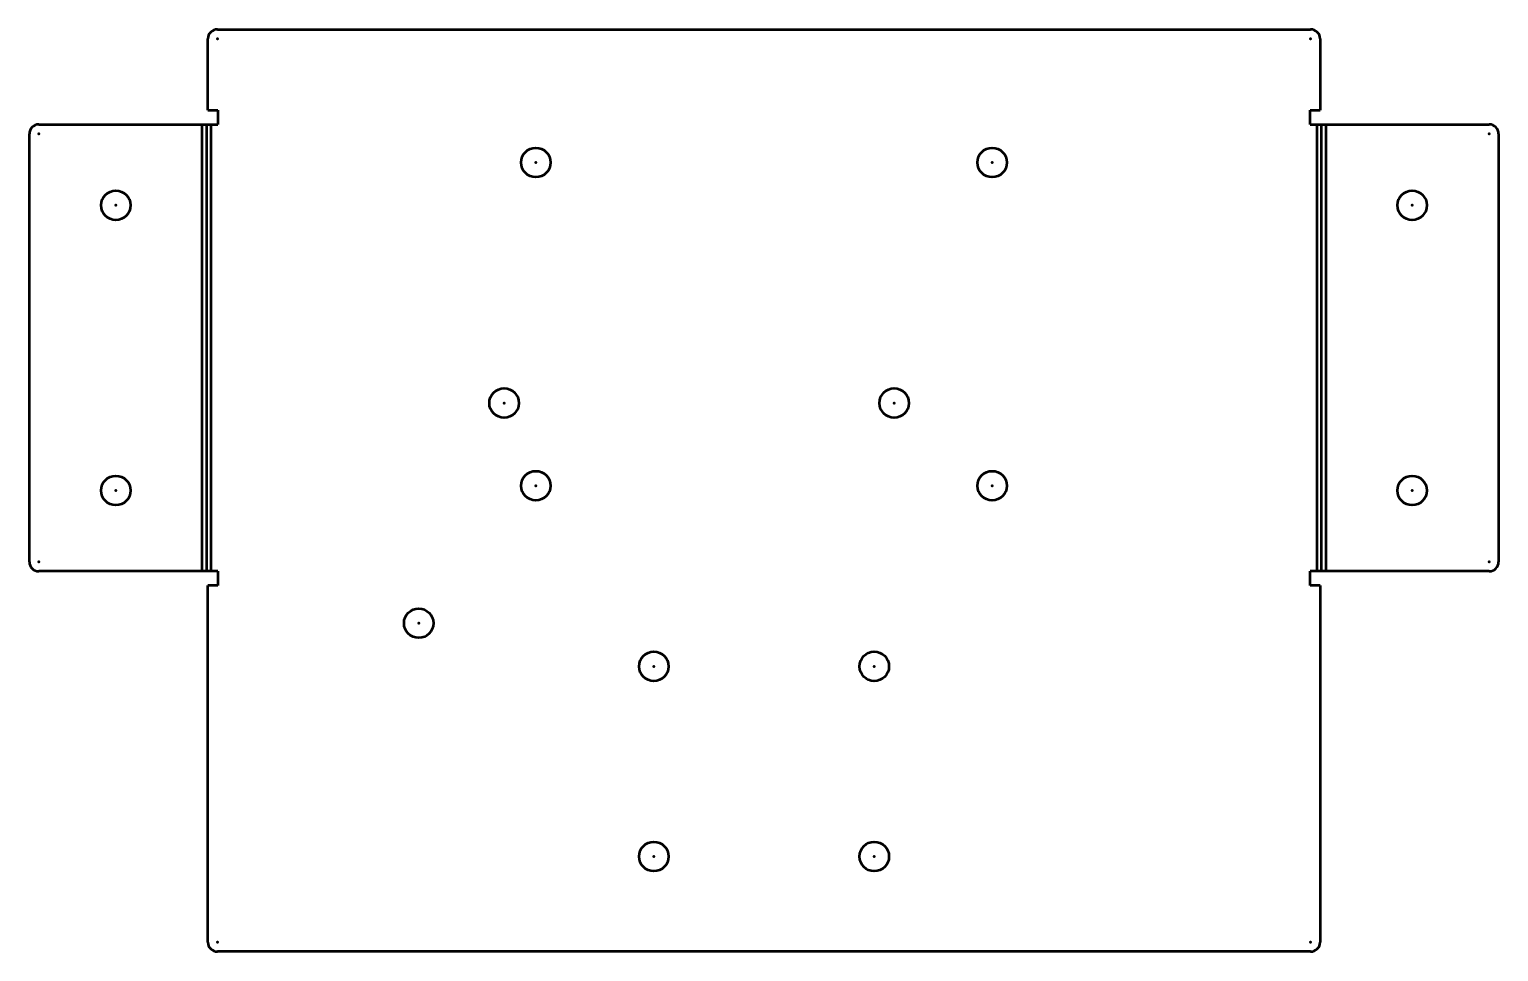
# Model space of a CAD drawing. Header units: millimetres. Extents: x -136 to 18, y -87 to 10.
import ezdxf

# ---------------------------------------------------------------- set-up
doc = ezdxf.new("R2010")
doc.units = ezdxf.units.MM
for name, color, linetype, lineweight in [('IV_ARC_CENTERS', 7, 'Continuous', 50), ('IV_BEND_DOWN', 7, 'Continuous', 50), ('IV_INTERIOR_PROFILES', 7, 'Continuous', 50), ('IV_OUTER_PROFILE', 7, 'Continuous', 50), ('IV_TANGENT', 7, 'Continuous', 50)]:
    doc.layers.add(name, color=color, linetype=linetype, lineweight=lineweight)

msp = doc.modelspace()

# ---------------------------------------------------------------- linework, layer by layer
at = {"layer": 'IV_ARC_CENTERS'}
for p in [(-116.59, 9), (-1.59, 9), (-135.37, -1), (17.19, -1), (-83.09, -4), (-35.09, -4), (-127.27, -8.5), (9.09, -8.5), (-86.43, -29.3), (-45.39, -29.3), (-127.27, -38.5), (-83.09, -38), (-35.09, -38), (9.09, -38.5), (-135.37, -46), (17.19, -46), (-95.41, -52.46), (-70.68, -57), (-47.49, -57), (-70.68, -77), (-47.49, -77), (-116.59, -86), (-1.59, -86)]:
    msp.add_point(p, dxfattribs=at)
at = {"layer": 'IV_BEND_DOWN'}
for p, q in [((-117.73, 0), (-117.73, -47)), ((-0.45, -47), (-0.45, 0))]:
    msp.add_line(p, q, dxfattribs=at)
at = {"layer": 'IV_INTERIOR_PROFILES'}
for centre in [(-83.09, -4), (-35.09, -4), (-127.27, -8.5), (9.09, -8.5), (-86.43, -29.3), (-45.39, -29.3), (-127.27, -38.5), (-83.09, -38), (-35.09, -38), (9.09, -38.5), (-95.41, -52.46), (-70.68, -57), (-47.49, -57), (-70.68, -77), (-47.49, -77)]:
    msp.add_circle(centre, 1.55, dxfattribs=at)
at = {"layer": 'IV_OUTER_PROFILE'}
for p, q in [((-116.59, 10), (-1.59, 10)), ((-117.59, 1.5), (-117.59, 9)), ((-0.59, 9), (-0.59, 1.5)), ((-135.37, 0), (-116.53, 0)), ((-117.59, 1.5), (-116.53, 1.5)), ((-116.53, 1.5), (-116.53, 0)), ((-1.65, 0), (-1.65, 1.5)), ((-1.65, 1.5), (-0.59, 1.5)), ((-1.65, 0), (17.19, 0)), ((-136.37, -46), (-136.37, -1)), ((18.19, -1), (18.19, -46)), ((-116.53, -47), (-135.37, -47)), ((-116.53, -47), (-116.53, -48.5)), ((17.19, -47), (-1.65, -47)), ((-1.65, -48.5), (-1.65, -47)), ((-117.59, -86), (-117.59, -48.5)), ((-116.53, -48.5), (-117.59, -48.5)), ((-0.59, -48.5), (-1.65, -48.5)), ((-0.59, -48.5), (-0.59, -86)), ((-1.59, -87), (-116.59, -87))]:
    msp.add_line(p, q, dxfattribs=at)
for centre, start, end in [((-116.59, 9), 90, 180), ((-1.59, 9), 0, 90), ((-135.37, -1), 90, 180), ((17.19, -1), 0, 90), ((-135.37, -46), 180, 270), ((17.19, -46), 270, 0), ((-116.59, -86), 180, 270), ((-1.59, -86), 270, 0)]:
    msp.add_arc(centre, 1, start, end, dxfattribs=at)
at = {"layer": 'IV_TANGENT'}
for p, q in [((-118.18, -47), (-118.18, 0)), ((-117.28, 0), (-117.28, -47)), ((-0.9, -47), (-0.9, 0)), ((0, 0), (0, -47))]:
    msp.add_line(p, q, dxfattribs=at)

doc.saveas('drawing.dxf')
